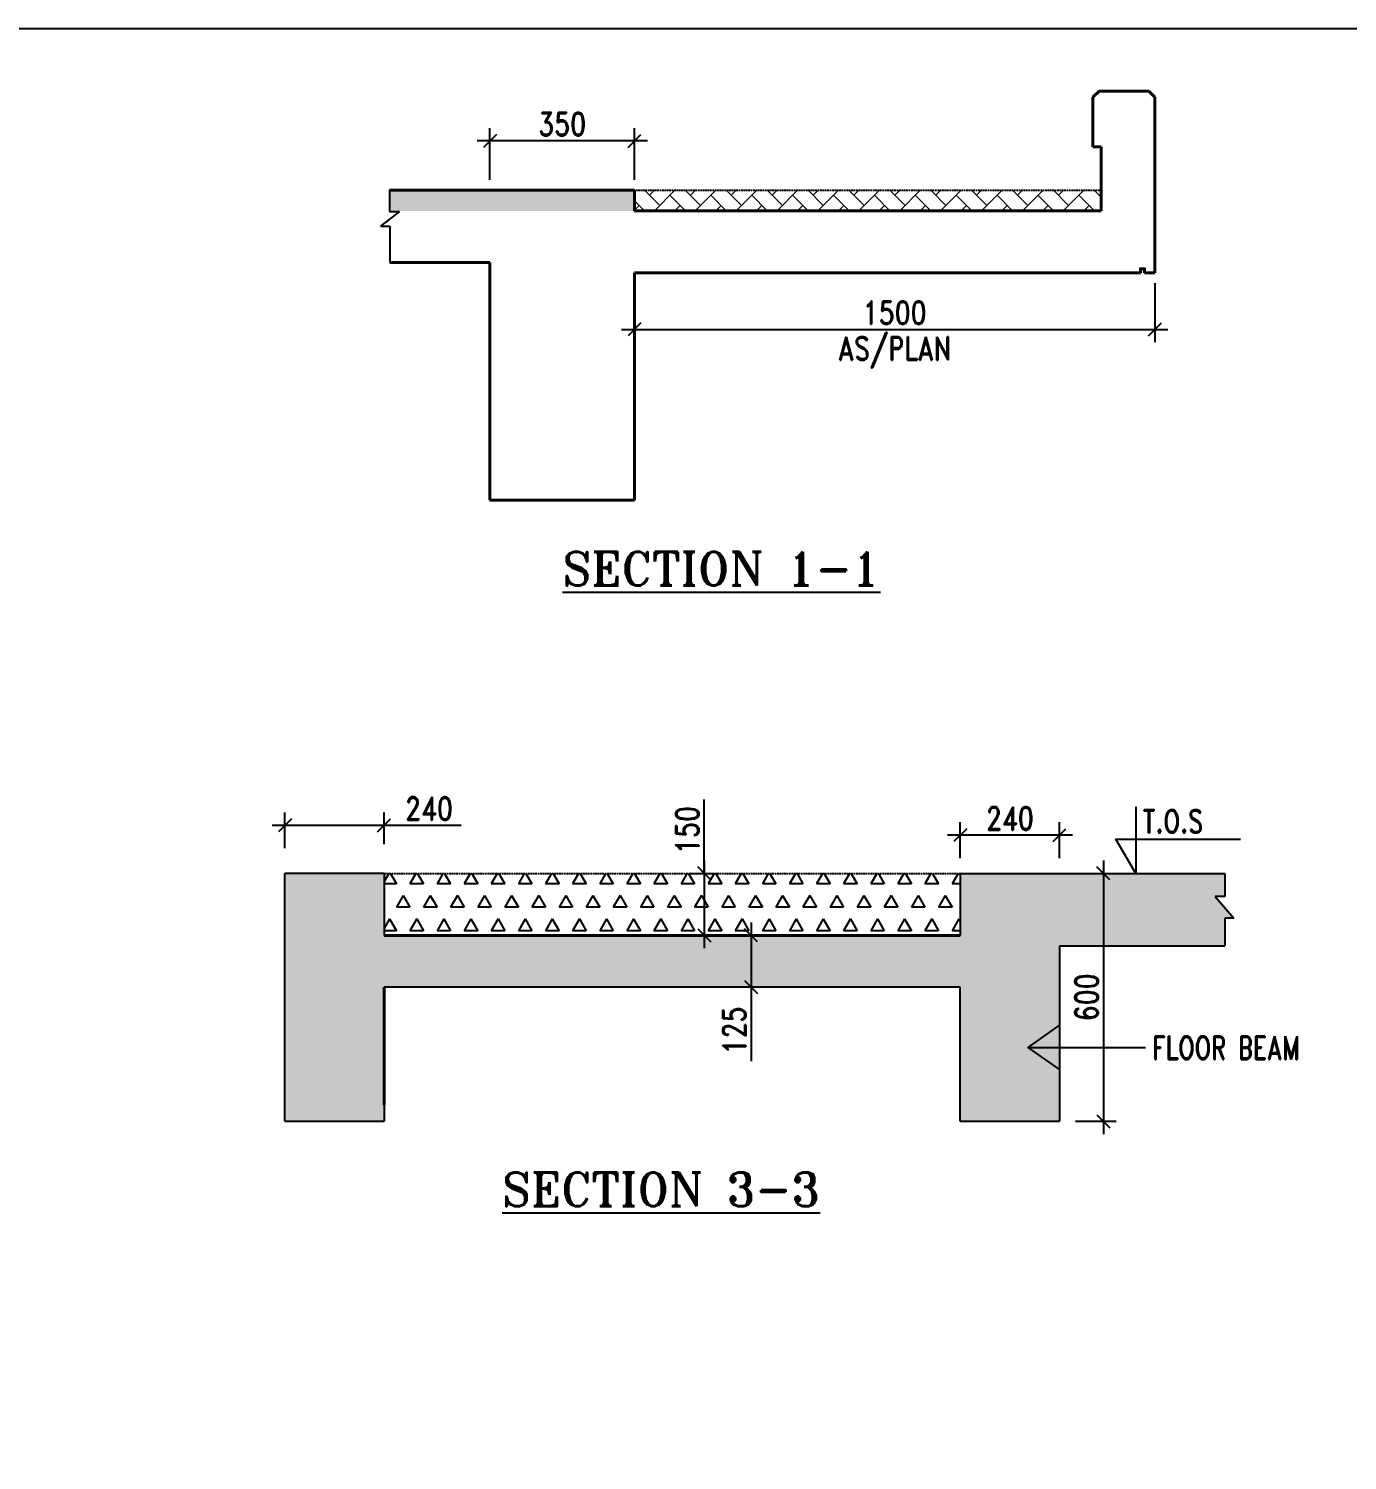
# Model space of a CAD drawing. Header units: millimetres. Extents: x 2061841 to 105821645, y -77612 to 48520811.
# Drawn here: x 105436287 to 105449057, y 48441357 to 48455220 of the extents above; entities that cross this region are included whole.
import ezdxf

# ---------------------------------------------------------------- set-up
doc = ezdxf.new("R2010")
doc.units = ezdxf.units.MM
doc.header["$LTSCALE"] = 10
doc.header["$MEASUREMENT"] = 0
doc.linetypes.add('E21yeHUG$0$0', pattern=[0])
doc.linetypes.add('HIDDEN', pattern=[0.375, 0.25, -0.125])
doc.layers.add('A-FIRE DOOR', color=1, linetype='Continuous', true_color=0xff0000)
for name, color, linetype, lineweight in [('DMA-slab', 4, 'Continuous', 40), ('S-Hatch Balcony', 8, 'Continuous', 5), ('TEXT', 2, 'Continuous', 25)]:
    doc.layers.add(name, color=color, linetype=linetype, lineweight=lineweight)
for name, color, linetype in [('S-BEAM', 4, 'Continuous'), ('S-BEAM-1', 4, 'Continuous'), ('S-COL.NO', 1, 'Continuous'), ('S-DIM', 7, 'Continuous'), ('S-OPENING', 6, 'Continuous'), ('S-SHADED', 252, 'Continuous'), ('S-Sunk', 8, 'Continuous')]:
    doc.layers.add(name, color=color, linetype=linetype)
doc.styles.add('200', font='romand.shx', dxfattribs={"width": 0.8, "height": 225})
doc.styles.add('RD', font='romand.shx', dxfattribs={"width": 0.9, "height": 225})
doc.styles.add('RT', font='romant.shx', dxfattribs={"height": 250})
doc.styles.add('Text 100', font='romans.shx', dxfattribs={"width": 0.7, "height": 100})
doc.dimstyles.new('GR1', dxfattribs={"dimtxt": 225, "dimasz": 125, "dimexe": 125, "dimexo": 100, "dimgap": 50, "dimtad": 1, "dimdec": 0, "dimzin": 3, "dimdsep": 46, "dimtxsty": '200', "dimblk1": 'OBLIQUE', "dimblk2": 'OBLIQUE', "dimsah": 1, "dimcen": 0.0625, "dimdle": 125, "dimclrd": 3, "dimclre": 3, "dimclrt": 2, "dimadec": 0, "dimazin": 0, "dimtfac": 1, "dimtdec": 0, "dimtix": 1, "dimtmove": 0, "dimatfit": 3, "dimfxl": 1, "dimtolj": 1, "dimtzin": 0, "dimarcsym": 0})
doc.dimstyles.new('SCALE 100', dxfattribs={"dimtxt": 100, "dimasz": 75, "dimexe": 50, "dimexo": 50, "dimgap": 40, "dimtad": 1, "dimdec": 0, "dimzin": 1, "dimdsep": 46, "dimtxsty": 'Text 100', "dimblk": 'OBLIQUE', "dimcen": 1, "dimclrd": 3, "dimclre": 3, "dimclrt": 2, "dimadec": 0, "dimazin": 0, "dimtfac": 1, "dimtdec": 0, "dimtofl": 0, "dimtmove": 1, "dimatfit": 3, "dimldrblk": 'OPEN90', "dimfxl": 1, "dimtolj": 1, "dimtzin": 0, "dimarcsym": 0})

# ---------------------------------------------------------------- blocks, each defined once
blk = doc.blocks.new('_Oblique')
at = {"color": 0, "linetype": 'ByBlock', "lineweight": -2}
blk.add_line((-0.5, -0.5), (0.5, 0.5), dxfattribs=at)
blk = doc.blocks.new('*D265')
at = {"layer": 'Defpoints', "color": 0, "transparency": 16777216}
for p in [(102677754, 48552147), (102677754, 48551670), (102679154, 48551670)]:
    blk.add_point(p, dxfattribs=at)
at = {"layer": 'S-DIM', "color": 3, "lineweight": -2, "transparency": 16777216}
for p, q in [((102677754, 48551770), (102677754, 48552272)), ((102679154, 48551770), (102679154, 48552272))]:
    blk.add_line(p, q, dxfattribs=at)
at = {"layer": 'S-DIM', "color": 3, "linetype": 'E21yeHUG$0$0', "lineweight": -2, "transparency": 16777216}
blk.add_line((102679279, 48552147), (102677629, 48552147), dxfattribs=at)
at = {"layer": 'S-DIM', "color": 3, "linetype": 'ByBlock', "lineweight": -2, "transparency": 16777216, "xscale": 125, "yscale": 125, "zscale": 125, "rotation": 180}
blk.add_blockref('_Oblique', (102677754, 48552147), dxfattribs=at)
at = {"layer": 'S-DIM', "color": 3, "linetype": 'ByBlock', "lineweight": -2, "transparency": 16777216, "xscale": 125, "yscale": 125, "zscale": 125}
blk.add_blockref('_Oblique', (102679154, 48552147), dxfattribs=at)
at = {"layer": 'S-DIM', "color": 2, "transparency": 16777216, "insert": (102678454, 48552310), "char_height": 225, "attachment_point": 5, "style": '200'}
blk.add_mtext('\\A1;350', dxfattribs=at)
blk = doc.blocks.new('*D266')
at = {"layer": 'Defpoints', "color": 0, "transparency": 16777216}
for p in [(102684194, 48550870), (102679154, 48550582), (102684194, 48550322)]:
    blk.add_point(p, dxfattribs=at)
at = {"layer": 'S-DIM', "color": 3, "lineweight": -2, "transparency": 16777216}
for p, q in [((102684194, 48550770), (102684194, 48550197)), ((102679154, 48550482), (102679154, 48550197))]:
    blk.add_line(p, q, dxfattribs=at)
at = {"layer": 'S-DIM', "color": 3, "linetype": 'E21yeHUG$0$0', "lineweight": -2, "transparency": 16777216}
blk.add_line((102679029, 48550322), (102684319, 48550322), dxfattribs=at)
at = {"layer": 'S-DIM', "color": 3, "linetype": 'ByBlock', "lineweight": -2, "transparency": 16777216, "xscale": 125, "yscale": 125, "zscale": 125, "rotation": 180}
blk.add_blockref('_Oblique', (102679154, 48550322), dxfattribs=at)
at = {"layer": 'S-DIM', "color": 3, "linetype": 'ByBlock', "lineweight": -2, "transparency": 16777216, "xscale": 125, "yscale": 125, "zscale": 125}
blk.add_blockref('_Oblique', (102684194, 48550322), dxfattribs=at)
at = {"layer": 'S-DIM', "color": 2, "transparency": 16777216, "char_height": 225, "attachment_point": 5, "style": '200'}
for s, insert in [('\\A1;1500\\P', (102681674, 48550484)), ('\\A1;AS/PLAN   ', (102681674, 48550100))]:
    blk.add_mtext(s, dxfattribs=dict(at, insert=insert))
blk = doc.blocks.new('*D268')
at = {"layer": 'Defpoints', "color": 0, "transparency": 16777216}
for p in [(102676729, 48545521), (102675769, 48545198), (102676729, 48545238)]:
    blk.add_point(p, dxfattribs=at)
at = {"layer": 'S-DIM', "color": 3, "lineweight": -2, "transparency": 16777216}
for p, q in [((102675769, 48545298), (102675769, 48545646)), ((102676729, 48545338), (102676729, 48545646))]:
    blk.add_line(p, q, dxfattribs=at)
at = {"layer": 'S-DIM', "color": 3, "linetype": 'E21yeHUG$0$0', "lineweight": -2, "transparency": 16777216}
for p, q in [((102675644, 48545521), (102676854, 48545521)), ((102676729, 48545521), (102677474, 48545521))]:
    blk.add_line(p, q, dxfattribs=at)
at = {"layer": 'S-DIM', "color": 3, "linetype": 'ByBlock', "lineweight": -2, "transparency": 16777216, "xscale": 125, "yscale": 125, "zscale": 125, "rotation": 180}
blk.add_blockref('_Oblique', (102675769, 48545521), dxfattribs=at)
at = {"layer": 'S-DIM', "color": 3, "linetype": 'ByBlock', "lineweight": -2, "transparency": 16777216, "xscale": 125, "yscale": 125, "zscale": 125}
blk.add_blockref('_Oblique', (102676729, 48545521), dxfattribs=at)
at = {"layer": 'S-DIM', "color": 2, "transparency": 16777216, "insert": (102677164, 48545683), "char_height": 225, "attachment_point": 5, "style": '200'}
blk.add_mtext('\\A1;240', dxfattribs=at)
blk = doc.blocks.new('*D269')
at = {"layer": 'Defpoints', "color": 0, "transparency": 16777216}
for p in [(102683644, 48545055), (102683323, 48542655), (102683694, 48542655)]:
    blk.add_point(p, dxfattribs=at)
at = {"layer": 'S-DIM', "color": 3, "linetype": 'E21yeHUG$0$0', "lineweight": -2, "transparency": 16777216}
blk.add_line((102683694, 48545180), (102683694, 48542530), dxfattribs=at)
at = {"layer": 'S-DIM', "color": 3, "lineweight": -2, "transparency": 16777216}
for p, q in [((102683744, 48545055), (102683819, 48545055)), ((102683423, 48542655), (102683819, 48542655))]:
    blk.add_line(p, q, dxfattribs=at)
at = {"layer": 'S-DIM', "color": 3, "linetype": 'ByBlock', "lineweight": -2, "transparency": 16777216, "xscale": 125, "yscale": 125, "zscale": 125}
for p, rotation in [((102683694, 48545055), 90), ((102683694, 48542655), 270)]:
    blk.add_blockref('_Oblique', p, dxfattribs=dict(at, rotation=rotation))
at = {"layer": 'S-DIM', "color": 2, "transparency": 16777216, "insert": (102683532, 48543855), "char_height": 225, "attachment_point": 5, "rotation": 90, "style": '200'}
blk.add_mtext('\\A1;600', dxfattribs=at)
blk = doc.blocks.new('*D270')
at = {"layer": 'Defpoints', "color": 0, "transparency": 16777216}
for p in [(102682309, 48545425), (102682309, 48545103), (102683269, 48545103)]:
    blk.add_point(p, dxfattribs=at)
at = {"layer": 'S-DIM', "color": 3, "lineweight": -2, "transparency": 16777216}
for p, q in [((102682309, 48545203), (102682309, 48545550)), ((102683269, 48545203), (102683269, 48545550))]:
    blk.add_line(p, q, dxfattribs=at)
at = {"layer": 'S-DIM', "color": 3, "linetype": 'E21yeHUG$0$0', "lineweight": -2, "transparency": 16777216}
blk.add_line((102683394, 48545425), (102682184, 48545425), dxfattribs=at)
at = {"layer": 'S-DIM', "color": 3, "linetype": 'ByBlock', "lineweight": -2, "transparency": 16777216, "xscale": 125, "yscale": 125, "zscale": 125, "rotation": 180}
blk.add_blockref('_Oblique', (102682309, 48545425), dxfattribs=at)
at = {"layer": 'S-DIM', "color": 3, "linetype": 'ByBlock', "lineweight": -2, "transparency": 16777216, "xscale": 125, "yscale": 125, "zscale": 125}
blk.add_blockref('_Oblique', (102683269, 48545425), dxfattribs=at)
at = {"layer": 'S-DIM', "color": 2, "transparency": 16777216, "insert": (102682789, 48545587), "char_height": 225, "attachment_point": 5, "style": '200'}
blk.add_mtext('\\A1;240', dxfattribs=at)
blk = doc.blocks.new('*D271')
at = {"layer": 'Defpoints', "color": 0, "transparency": 16777216}
for p in [(102679593, 48545055), (102679593, 48544455), (102679829, 48544455)]:
    blk.add_point(p, dxfattribs=at)
at = {"layer": 'S-DIM', "color": 3, "linetype": 'E21yeHUG$0$0', "lineweight": -2, "transparency": 16777216}
for p, q in [((102679829, 48545055), (102679829, 48545772)), ((102679829, 48545180), (102679829, 48544330))]:
    blk.add_line(p, q, dxfattribs=at)
at = {"layer": 'S-DIM', "color": 3, "lineweight": -2, "transparency": 16777216}
for p, q in [((102679693, 48545055), (102679954, 48545055)), ((102679693, 48544455), (102679954, 48544455))]:
    blk.add_line(p, q, dxfattribs=at)
at = {"layer": 'S-DIM', "color": 3, "linetype": 'ByBlock', "lineweight": -2, "transparency": 16777216, "xscale": 125, "yscale": 125, "zscale": 125}
for p, rotation in [((102679829, 48545055), 90), ((102679829, 48544455), 270)]:
    blk.add_blockref('_Oblique', p, dxfattribs=dict(at, rotation=rotation))
at = {"layer": 'S-DIM', "color": 2, "transparency": 16777216, "insert": (102679666, 48545476), "char_height": 225, "attachment_point": 5, "rotation": 90, "style": '200'}
blk.add_mtext('\\A1;150', dxfattribs=at)
blk = doc.blocks.new('*D272')
at = {"layer": 'Defpoints', "color": 0, "transparency": 16777216}
for p in [(102680597, 48544455), (102680283, 48543955), (102680597, 48543955)]:
    blk.add_point(p, dxfattribs=at)
at = {"layer": 'S-DIM', "color": 3, "linetype": 'E21yeHUG$0$0', "lineweight": -2, "transparency": 16777216}
for p, q in [((102680283, 48544580), (102680283, 48543830)), ((102680283, 48543955), (102680283, 48543238))]:
    blk.add_line(p, q, dxfattribs=at)
at = {"layer": 'S-DIM', "color": 3, "lineweight": -2, "transparency": 16777216}
for p, q in [((102680497, 48544455), (102680158, 48544455)), ((102680497, 48543955), (102680158, 48543955))]:
    blk.add_line(p, q, dxfattribs=at)
at = {"layer": 'S-DIM', "color": 3, "linetype": 'ByBlock', "lineweight": -2, "transparency": 16777216, "xscale": 125, "yscale": 125, "zscale": 125}
for p, rotation in [((102680283, 48544455), 90), ((102680283, 48543955), 270)]:
    blk.add_blockref('_Oblique', p, dxfattribs=dict(at, rotation=rotation))
at = {"layer": 'S-DIM', "color": 2, "transparency": 16777216, "insert": (102680121, 48543534), "char_height": 225, "attachment_point": 5, "rotation": 90, "style": '200'}
blk.add_mtext('\\A1;125', dxfattribs=at)
blk = doc.blocks.new('TOWER-A TYPICAL FLOOR FRAMING PLAN N')
at = {"layer": 'S-Hatch Balcony'}
h = blk.add_hatch(dxfattribs=at)
h.set_pattern_fill('AR-HBONE', color=8, scale=35, style=0)
h.set_pattern_definition([(45, (102566693.87, 48525872.46), (2e-14, 197.9899), [420, -140]), (135, (102566792.87, 48525971.45), (2e-14, 197.9899), [420, -140])])
h.paths.add_polyline_path([(102683673.2, 48551470.3), (102679153.6, 48551471), (102679151.3, 48551471), (102679151.3, 48551669.8), (102679153.6, 48551669.8), (102683673.2, 48551669.8)])
at = {"layer": 'S-SHADED'}
h = blk.add_hatch(color=256, dxfattribs=at)
h.dxf.hatch_style = 1
h.paths.add_polyline_path([(102683673.2, 48551469.9), (102679153.6, 48551469.9), (102679153.6, 48551669.8), (102676782.4, 48551669.8), (102676782.4, 48551464.2), (102676877.6, 48551464.2), (102676694.2, 48551322.5), (102676783.6, 48551322.5), (102676783.6, 48550969.8), (102677753.6, 48550969.8), (102677753.6, 48548669.8), (102679153.6, 48548669.8), (102679153.6, 48550869.9), (102684053.6, 48550869.9), (102684053.6, 48550909.9), (102684093.6, 48550909.9), (102684093.6, 48550869.9), (102684193.6, 48550869.9), (102684193.6, 48552569.8), (102684133.6, 48552629.8), (102683653.6, 48552629.8), (102683593.6, 48552569.8), (102683593.6, 48552089.2), (102683673.2, 48552089.2), (102683673.2, 48551469.9)])
h.paths.add_polyline_path([(102683593.6, 48552089.2), (102683593.6, 48552569.8), (102683653.6, 48552629.8), (102684133.6, 48552629.8), (102684193.6, 48552569.8), (102684193.6, 48550869.9), (102684093.6, 48550869.9), (102684093.6, 48550909.9), (102684053.6, 48550909.9), (102684053.6, 48550869.9), (102679153.6, 48550869.9), (102679153.6, 48548669.8), (102677753.6, 48548669.8), (102677753.6, 48550969.8), (102676783.6, 48550969.8), (102676783.6, 48551322.5), (102676694.2, 48551322.5), (102676877.6, 48551464.2), (102676782.4, 48551464.2), (102676782.4, 48551469.9), (102683673.2, 48551469.9), (102683673.2, 48552089.2), (102683593.6, 48552089.2)])
h = blk.add_hatch(color=256, dxfattribs=at)
h.dxf.hatch_style = 1
h.paths.add_polyline_path([(102682308.7, 48544455), (102676728.7, 48544455), (102676728.7, 48545055), (102675768.7, 48545055), (102675768.7, 48542655), (102676728.7, 48542655), (102676728.7, 48543955), (102682308.7, 48543955), (102682308.7, 48542655), (102683268.7, 48542655), (102683268.7, 48544355), (102684869.3, 48544355), (102684869.3, 48544621), (102684958.7, 48544621), (102684775.3, 48544832.4), (102684870.5, 48544832.4), (102684870.5, 48545055), (102682308.7, 48545055), (102682308.7, 48544455)])
at = {"layer": 'S-Sunk'}
h = blk.add_hatch(dxfattribs=at)
h.set_pattern_fill('TRIANG', color=256, scale=700, angle=180)
h.set_pattern_definition([(240, (102346220.06, 48683478.4), (131.25, -227.33167), [131.25, -131.25]), (300, (102346220.06, 48683478.4), (262.5, -1e-07), [131.25, -131.25]), (180, (102346285.69, 48683364.72), (-131.25, -227.33167), [131.25, -131.25])])
h.paths.add_polyline_path([(102676728.7, 48545054.4), (102676728.7, 48544455), (102682308.7, 48544455), (102682308.7, 48545054.4)])
at = {"layer": 'A-FIRE DOOR'}
blk.add_lwpolyline([(102658159.6, 48553234.4), (102707235.5, 48553234.4), (102707235.5, 48519249.1), (102658159.6, 48519249.1)], close=True, dxfattribs=at)
at = {"layer": 'DMA-slab'}
for p, q in [((102683593.6, 48552569.8), (102683653.6, 48552629.8)), ((102683593.6, 48552089.2), (102683593.6, 48552569.8)), ((102683653.6, 48552629.8), (102684133.6, 48552629.8)), ((102684133.6, 48552629.8), (102684193.6, 48552569.8)), ((102684193.6, 48552569.8), (102684193.6, 48550869.9)), ((102683673.2, 48552089.2), (102683593.6, 48552089.2)), ((102683673.2, 48551469.9), (102683673.2, 48552089.2)), ((102676782.4, 48551669.8), (102679153.6, 48551669.8)), ((102679153.6, 48551669.8), (102679153.6, 48551469.9)), ((102684193.6, 48551669.8), (102684193.6, 48550869.9)), ((102679151.3, 48551469.9), (102683673.2, 48551469.9)), ((102684193.6, 48551469.9), (102684193.6, 48550869.9)), ((102676783.6, 48550969.8), (102677753.6, 48550969.8)), ((102677753.6, 48550969.8), (102677753.6, 48548669.8)), ((102679153.6, 48550869.9), (102684053.6, 48550869.9)), ((102679153.6, 48550869.9), (102679153.6, 48548669.8)), ((102684093.6, 48550869.9), (102684193.6, 48550869.9)), ((102684093.6, 48550869.9), (102684193.6, 48550869.9)), ((102677753.6, 48548669.8), (102679153.6, 48548669.8)), ((102676728.7, 48544455), (102682308.7, 48544455)), ((102676728.7, 48543955), (102676728.7, 48542812.4))]:
    blk.add_line(p, q, dxfattribs=at)
blk.add_lwpolyline([(102684093.6, 48550869.9), (102684093.6, 48550909.9), (102684053.6, 48550909.9), (102684053.6, 48550869.9)], dxfattribs=at)
at = {"layer": 'S-BEAM', "color": 6, "linetype": 'HIDDEN'}
for p, q in [((102679151.3, 48551669.8), (102683673.2, 48551669.8)), ((102676728.7, 48545055), (102682308.7, 48545055))]:
    blk.add_line(p, q, dxfattribs=at)
at = {"layer": 'S-BEAM-1'}
for p, q in [((102676782.4, 48551669.8), (102676782.4, 48551464.2)), ((102676877.6, 48551464.2), (102676694.2, 48551322.5)), ((102676782.4, 48551464.2), (102676877.6, 48551464.2)), ((102676694.2, 48551322.5), (102676783.6, 48551322.5)), ((102676783.6, 48551322.5), (102676783.6, 48550969.8)), ((102675768.7, 48542655), (102675768.7, 48545055)), ((102676728.7, 48545055), (102675768.7, 48545055)), ((102676728.7, 48545055), (102676728.7, 48544455)), ((102682308.7, 48545055), (102682308.7, 48544455)), ((102682308.7, 48545055), (102684870.5, 48545055)), ((102684870.5, 48545055), (102684870.5, 48544832.4)), ((102684870.5, 48544832.4), (102684775.3, 48544832.4)), ((102684775.3, 48544832.4), (102684958.7, 48544621)), ((102684958.7, 48544621), (102684869.3, 48544621)), ((102684869.3, 48544621), (102684869.3, 48544355)), ((102683268.7, 48544355), (102684869.3, 48544355)), ((102683268.7, 48544355), (102683268.7, 48542655)), ((102682308.7, 48543955), (102676728.7, 48543955)), ((102676728.7, 48543955), (102676728.7, 48542655)), ((102682308.7, 48542655), (102682308.7, 48543955)), ((102675768.7, 48542655), (102676728.7, 48542655)), ((102682308.7, 48542655), (102683268.7, 48542655))]:
    blk.add_line(p, q, dxfattribs=at)
at = {"layer": 'S-BEAM-1', "color": 1, "ltscale": 0.1}
blk.add_lwpolyline([(102684007.5, 48545698.2), (102684007.5, 48545055), (102683813.4, 48545387.8), (102685021.7, 48545387.8)], dxfattribs=at)
at = {"layer": 'S-COL.NO', "style": 'RT'}
for s, p in [('%%USECTION 1-1', (102678457.9, 48547842.5)), ('%%USECTION 3-3', (102677872.4, 48541832.9))]:
    blk.add_text(s, height=325, dxfattribs=at).set_placement(p)
at = {"layer": 'TEXT', "color": 2, "style": 'RD', "width": 0.75}
for s, p in [('T.O.S', (102684074.9, 48545447)), ('FLOOR BEAM', (102684166.7, 48543254.2))]:
    blk.add_text(s, height=225, dxfattribs=at).set_placement(p)
at = {"layer": 'S-DIM', "linetype": 'E21yeHUG$0$0'}
for base, p1, p2, picture, middle in [((102677753.6, 48552147), (102679153.6, 48551669.8), (102677753.6, 48551669.8), '*D265', (102678453.6, 48552309.5)), ((102682308.7, 48545424.7), (102683268.7, 48545103.2), (102682308.7, 48545103.2), '*D270', (102682788.7, 48545587.2))]:
    dim = blk.add_linear_dim(base=base, p1=p1, p2=p2, dimstyle='GR1', override={"dimlfac": 0.25, "dimfxl": 125}, dxfattribs=at)
    dim.commit()
    dim.dimension.update_dxf_attribs({"geometry": picture, "text_midpoint": middle})
dim = blk.add_linear_dim(base=(102684193.6, 48550321.6), p1=(102679153.6, 48550582.2), p2=(102684193.6, 48550869.9, -243658), text='1500\\P\\XAS/PLAN   ', dimstyle='GR1', override={"dimlfac": 0.25, "dimtxsty": '200', "dimfxl": 125}, dxfattribs=at)
dim.commit()
dim.dimension.update_dxf_attribs({"geometry": '*D266', "text_midpoint": (102681673.6, 48550321.6)})
for base, p1, p2, angle, picture, middle in [((102676728.7, 48545520.9), (102675768.7, 48545197.9), (102676728.7, 48545237.6), 180, '*D268', (102677164.1, 48545520.9)), ((102679828.8, 48544455), (102679592.7, 48545055), (102679592.7, 48544455), 90, '*D271', (102679828.8, 48545475.9)), ((102680283.3, 48543955), (102680596.8, 48544455), (102680596.8, 48543955), 90, '*D272', (102680283.3, 48543534.1))]:
    dim = blk.add_linear_dim(base=base, p1=p1, p2=p2, angle=angle, dimstyle='GR1', override={"dimlfac": 0.25, "dimfxl": 125}, dxfattribs=at)
    dim.commit()
    dim.dimension.update_dxf_attribs({"geometry": picture, "text_midpoint": middle, "dimtype": 128})
dim = blk.add_linear_dim(base=(102683694.4, 48542655), p1=(102683643.8, 48545055), p2=(102683322.9, 48542655), angle=90, dimstyle='GR1', override={"dimlfac": 0.25, "dimfxl": 125}, dxfattribs=at)
dim.commit()
dim.dimension.update_dxf_attribs({"geometry": '*D269', "text_midpoint": (102683531.9, 48543855)})
at = {"layer": 'S-DIM'}
blk.add_leader([(102682966.8, 48543370), (102684100.7, 48543370)], dimstyle='SCALE 100', override={"dimasz": 300}, dxfattribs=at)

msp = doc.modelspace()

# ---------------------------------------------------------------- block references
at = {"layer": 'S-OPENING'}
msp.add_blockref('TOWER-A TYPICAL FLOOR FRAMING PLAN N', (2763000.3, -98014.7), dxfattribs=at)

doc.saveas('drawing.dxf')
